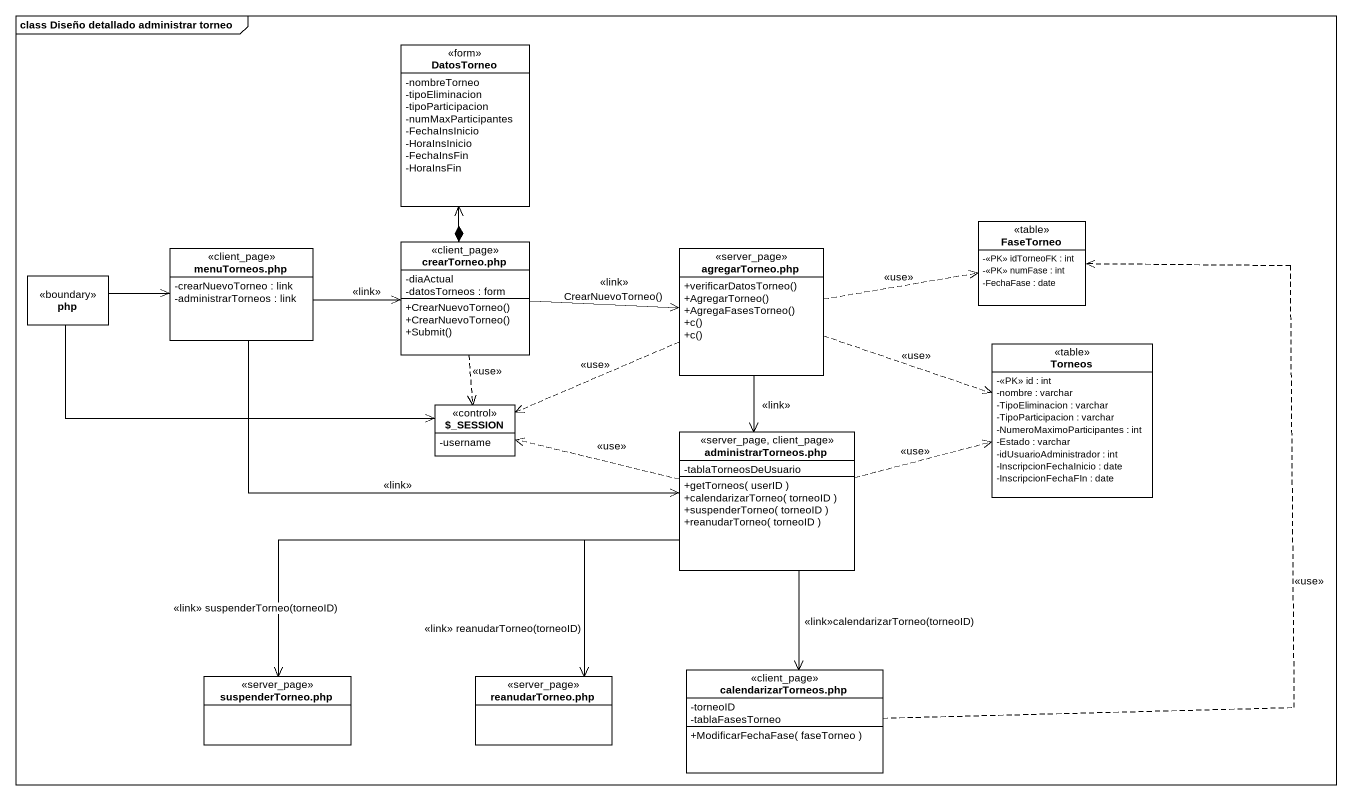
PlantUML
@startuml
mainframe class Diseño detallado administrar torneo
hide circle
hide empty members
skinparam classAttributeIconSize 0
class DatosTorneo <<form>> {
  -nombreTorneo
  -tipoEliminacion
  -tipoParticipacion
  -numMaxParticipantes
  -FechaInsInicio
  -HoraInsInicio
  -FechaInsFin
  -HoraInsFin
}
class FaseTorneo <<table>> {
  -<<PK>> idTorneoFK : int
  -<<PK>> numFase : int
  -FechaFase : date
}
class "menuTorneos.php" as menuTorneos_php <<client_page>> {
  -crearNuevoTorneo : link
  -administrarTorneos : link
}
class "crearTorneo.php" as crearTorneo_php <<client_page>> {
  -diaActual
  -datosTorneos : form
  +CrearNuevoTorneo()
  +CrearNuevoTorneo()
  +Submit()
}
class "agregarTorneo.php" as agregarTorneo_php <<server_page>> {
  +verificarDatosTorneo()
  +AgregarTorneo()
  +AgregaFasesTorneo()
  +c()
  +c()
}
class php <<boundary>>
class Torneos <<table>> {
  -<<PK>> id : int
  -nombre : varchar
  -TipoEliminacion : varchar
  -TipoParticipacion : varchar
  -NumeroMaximoParticipantes : int
  -Estado : varchar
  -idUsuarioAdministrador : int
  -InscripcionFechaInicio : date
  -InscripcionFechaFIn : date
}
class "~$_SESSION" as SESSION <<control>> {
  -username
}
class "administrarTorneos.php" as administrarTorneos_php <<server_page, client_page>> {
  -tablaTorneosDeUsuario
  +getTorneos( userID )
  +calendarizarTorneo( torneoID )
  +suspenderTorneo( torneoID )
  +reanudarTorneo( torneoID )
}
class "suspenderTorneo.php" as suspenderTorneo_php <<server_page>>
class "reanudarTorneo.php" as reanudarTorneo_php <<server_page>>
class "calendarizarTorneos.php" as calendarizarTorneos_php <<client_page>> {
  -torneoID
  -tablaFasesTorneo
  +ModificarFechaFase( faseTorneo )
}
menuTorneos_php -right-> crearTorneo_php : <<link>>
menuTorneos_php -right-> administrarTorneos_php : <<link>>
crearTorneo_php *-up-> DatosTorneo
crearTorneo_php -right-> agregarTorneo_php : <<link>>\nCrearNuevoTorneo()
crearTorneo_php ..> SESSION : <<use>>
agregarTorneo_php .right.> FaseTorneo : <<use>>
agregarTorneo_php .right.> Torneos : <<use>>
agregarTorneo_php .left.> SESSION : <<use>>
agregarTorneo_php --> administrarTorneos_php : <<link>>
php -right-> menuTorneos_php
php -right-> SESSION
administrarTorneos_php .right.> Torneos : <<use>>
administrarTorneos_php .left.> SESSION : <<use>>
administrarTorneos_php -left-> suspenderTorneo_php : <<link>> suspenderTorneo(torneoID)
administrarTorneos_php --> reanudarTorneo_php : <<link>> reanudarTorneo(torneoID)
administrarTorneos_php --> calendarizarTorneos_php : <<link>>calendarizarTorneo(torneoID)
calendarizarTorneos_php .up.> FaseTorneo : <<use>>
@enduml
